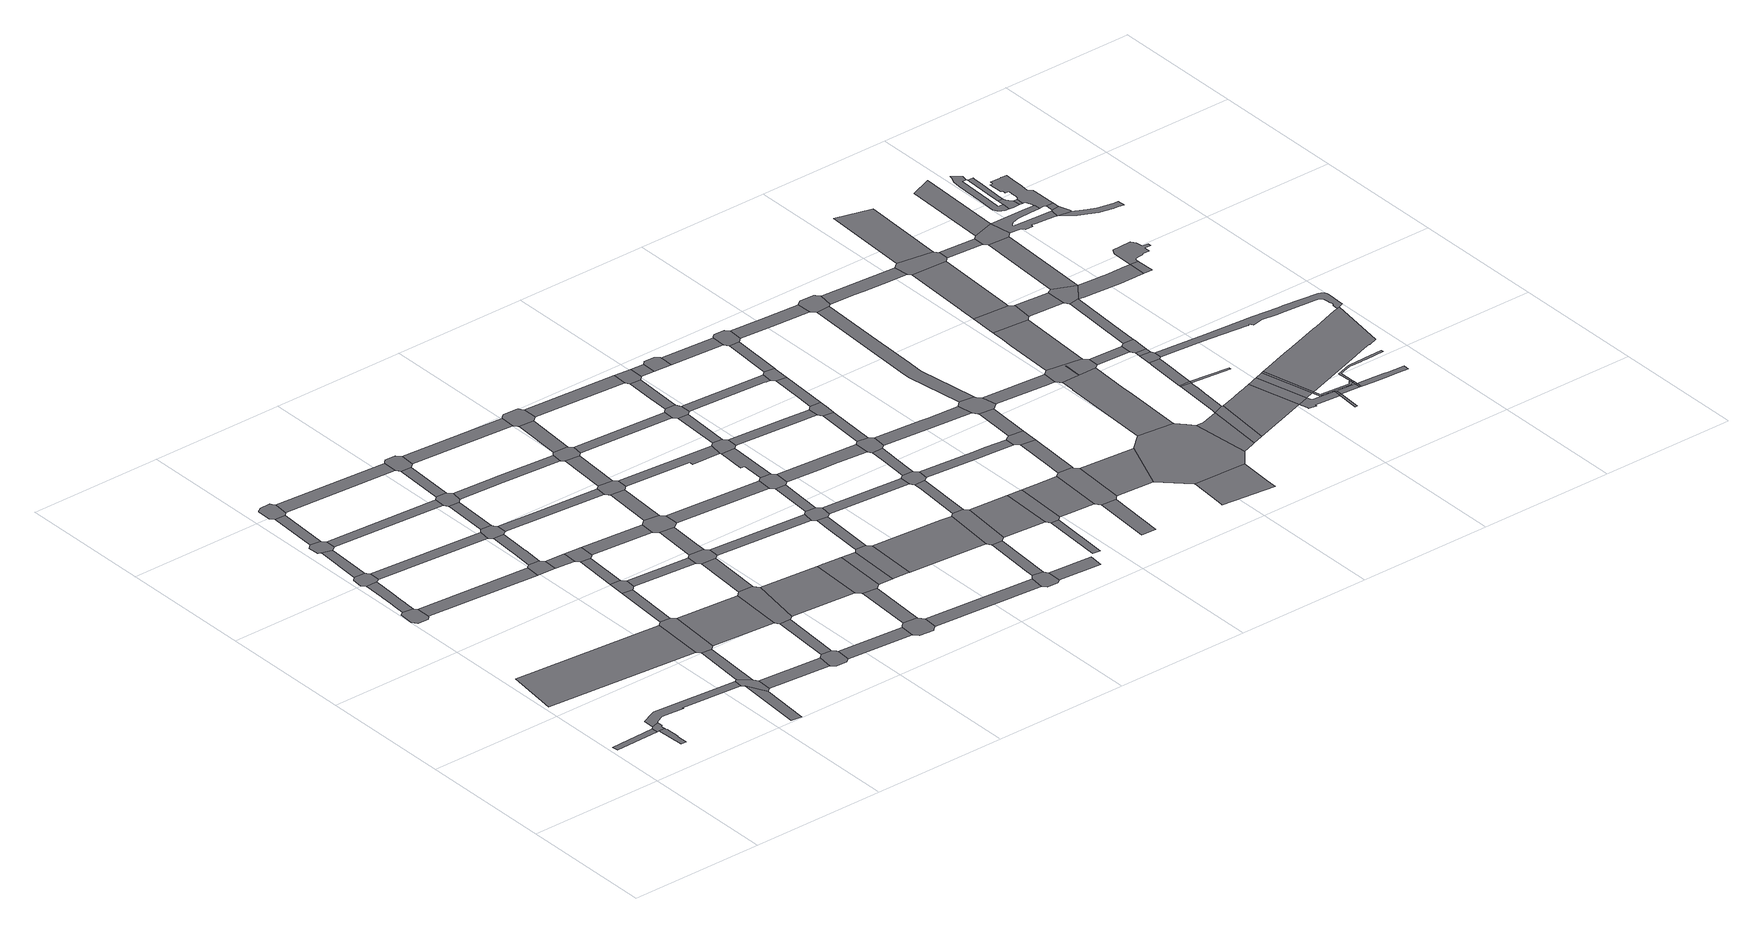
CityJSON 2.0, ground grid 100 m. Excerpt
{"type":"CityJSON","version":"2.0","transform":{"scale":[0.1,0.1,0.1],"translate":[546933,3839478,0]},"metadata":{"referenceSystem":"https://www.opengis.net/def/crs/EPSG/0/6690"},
"CityObjects":{
"road1":{"type":"Road","attributes":{"RoadStructureAttribute.sectionType":"1"},"geometry":[{"type":"MultiSurface","lod":"1","boundaries":[[[0,1,2,3]]]}]},
"road2":{"type":"Road","geometry":[{"type":"MultiSurface","lod":"1","boundaries":[[[4,5,6,7,8,9,10,11,12,13]]]}]},
"road3":{"type":"Road","geometry":[{"type":"MultiSurface","lod":"1","boundaries":[[[14,15,16,17,0,3,13,12]]]}]},
"road4":{"type":"Road","geometry":[{"type":"MultiSurface","lod":"1","boundaries":[[[18,19,20,21,22,23,24,25,26]]]}]},
"road5":{"type":"Road","attributes":{"RoadStructureAttribute.sectionType":"1"},"geometry":[{"type":"MultiSurface","lod":"1","boundaries":[[[27,28,29,30,31,18,26,32,33,34,35,36,37]]]}]},
"road6":{"type":"Road","attributes":{"RoadStructureAttribute.sectionType":"1"},"geometry":[{"type":"MultiSurface","lod":"1","boundaries":[[[38,39,40,41,42,17,16,43,44,45,46,47,48]]]}]},
"road7":{"type":"Road","attributes":{"function":"2","RoadStructureAttribute.sectionType":"1"},"geometry":[{"type":"MultiSurface","lod":"1","boundaries":[[[49,50,51,52]]]}]},
"road8":{"type":"Road","geometry":[{"type":"MultiSurface","lod":"1","boundaries":[[[53,54,55,56,57,27,37,58,59,60,61,62]]]}]},
"road9":{"type":"Road","attributes":{"RoadStructureAttribute.sectionType":"1"},"geometry":[{"type":"MultiSurface","lod":"1","boundaries":[[[63,64,53,62,65,66]]]}]},
"road10":{"type":"Road","geometry":[{"type":"MultiSurface","lod":"1","boundaries":[[[67,68,69,70,71,63,66,72,73,74,75,76,77]]]}]},
"road11":{"type":"Road","attributes":{"RoadStructureAttribute.sectionType":"1"},"geometry":[{"type":"MultiSurface","lod":"1","boundaries":[[[78,79,80,81]]]}]},
"road12":{"type":"Road","attributes":{"RoadStructureAttribute.sectionType":"1"},"geometry":[{"type":"MultiSurface","lod":"1","boundaries":[[[82,67,77,83]]]}]},
"road13":{"type":"Road","attributes":{"RoadStructureAttribute.sectionType":"1"},"geometry":[{"type":"MultiSurface","lod":"1","boundaries":[[[84,25,24,85,86,87]]]}]},
"road14":{"type":"Road","geometry":[{"type":"MultiSurface","lod":"1","boundaries":[[[88,89,48,47,90,78,81,91,92,93]]]}]},
"road15":{"type":"Road","geometry":[{"type":"MultiSurface","lod":"1","boundaries":[[[94,95,96,97,98,99,100,101,102,82,83,103,104]]]}]},
"road16":{"type":"Road","attributes":{"RoadStructureAttribute.sectionType":"1"},"geometry":[{"type":"MultiSurface","lod":"1","boundaries":[[[105,88,93,106]]]}]},
"road17":{"type":"Road","attributes":{"RoadStructureAttribute.sectionType":"1"},"geometry":[{"type":"MultiSurface","lod":"1","boundaries":[[[59,58,107,108]]]}]},
"road18":{"type":"Road","geometry":[{"type":"MultiSurface","lod":"1","boundaries":[[[109,110,52,51,105,106,111,112,113,114,115]]]}]},
"road19":{"type":"Road","attributes":{"RoadStructureAttribute.sectionType":"1"},"geometry":[{"type":"MultiSurface","lod":"1","boundaries":[[[92,91,116,117]]]}]},
"road20":{"type":"Road","attributes":{"RoadStructureAttribute.sectionType":"1"},"geometry":[{"type":"MultiSurface","lod":"1","boundaries":[[[118,75,74,119,120]]]}]},
"road21":{"type":"Road","attributes":{"RoadStructureAttribute.sectionType":"1"},"geometry":[{"type":"MultiSurface","lod":"1","boundaries":[[[121,109,115,122]]]}]},
"road22":{"type":"Road","geometry":[{"type":"MultiSurface","lod":"1","boundaries":[[[123,124,125,87,86,126,127,128]]]}]},
"road23":{"type":"Road","attributes":{"RoadStructureAttribute.sectionType":"1"},"geometry":[{"type":"MultiSurface","lod":"1","boundaries":[[[104,103,129,130,131]]]}]},
"road24":{"type":"Road","attributes":{"RoadStructureAttribute.sectionType":"1"},"geometry":[{"type":"MultiSurface","lod":"1","boundaries":[[[132,133,134,123,128,135,136,137,138]]]}]},
"road25":{"type":"Road","geometry":[{"type":"MultiSurface","lod":"1","boundaries":[[[139,121,122,140,141,142]]]}]},
"road26":{"type":"Road","attributes":{"function":"2","RoadStructureAttribute.sectionType":"1"},"geometry":[{"type":"MultiSurface","lod":"1","boundaries":[[[143,144,114,113,145,146]]]}]},
"road27":{"type":"Road","attributes":{"RoadStructureAttribute.sectionType":"1"},"geometry":[{"type":"MultiSurface","lod":"1","boundaries":[[[127,126,147,148]]]}]},
"road28":{"type":"Road","geometry":[{"type":"MultiSurface","lod":"1","boundaries":[[[149,150,151,117,116,152,153,154,155,156,157]]]}]},
"road29":{"type":"Road","attributes":{"RoadStructureAttribute.sectionType":"1"},"geometry":[{"type":"MultiSurface","lod":"1","boundaries":[[[158,159,139,142,160]]]}]},
"road30":{"type":"Road","geometry":[{"type":"MultiSurface","lod":"1","boundaries":[[[161,162,108,107,163,164,132,138,165,166,167,168,169,170]]]}]},
"road31":{"type":"Road","attributes":{"RoadStructureAttribute.sectionType":"1"},"geometry":[{"type":"MultiSurface","lod":"1","boundaries":[[[171,149,157,172,173]]]}]},
"road32":{"type":"Road","geometry":[{"type":"MultiSurface","lod":"1","boundaries":[[[148,147,158,160,174,175,176,177]]]}]},
"road33":{"type":"Road","attributes":{"RoadStructureAttribute.sectionType":"1"},"geometry":[{"type":"MultiSurface","lod":"1","boundaries":[[[178,179,180,161,170,181]]]}]},
"road34":{"type":"Road","geometry":[{"type":"MultiSurface","lod":"1","boundaries":[[[182,120,119,178,181,183,184,185,186]]]}]},
"road35":{"type":"Road","attributes":{"RoadStructureAttribute.sectionType":"1"},"geometry":[{"type":"MultiSurface","lod":"1","boundaries":[[[141,140,187,188,189]]]}]},
"road36":{"type":"Road","geometry":[{"type":"MultiSurface","lod":"1","boundaries":[[[190,191,146,145,171,173,192,193,194,195]]]}]},
"road37":{"type":"Road","attributes":{"RoadStructureAttribute.sectionType":"1"},"geometry":[{"type":"MultiSurface","lod":"1","boundaries":[[[155,154,196,197]]]}]},
"road38":{"type":"Road","attributes":{"RoadStructureAttribute.sectionType":"1"},"geometry":[{"type":"MultiSurface","lod":"1","boundaries":[[[198,199,182,186,200,201]]]}]},
"road39":{"type":"Road","geometry":[{"type":"MultiSurface","lod":"1","boundaries":[[[202,203,204,131,130,205,198,201,206,207,208,209,210,211,212]]]}]},
"road40":{"type":"Road","attributes":{"RoadStructureAttribute.sectionType":"1"},"geometry":[{"type":"MultiSurface","lod":"1","boundaries":[[[177,176,213,214]]]}]},
"road41":{"type":"Road","attributes":{"RoadStructureAttribute.sectionType":"1"},"geometry":[{"type":"MultiSurface","lod":"1","boundaries":[[[215,190,195,216]]]}]},
"road42":{"type":"Road","attributes":{"RoadStructureAttribute.sectionType":"1"},"geometry":[{"type":"MultiSurface","lod":"1","boundaries":[[[217,218,168,167,219,220,221]]]}]},
"road43":{"type":"Road","geometry":[{"type":"MultiSurface","lod":"1","boundaries":[[[222,189,188,215,216,223,224,225,226,227]]]}]},
"road44":{"type":"Road","attributes":{"function":"2","RoadStructureAttribute.sectionType":"1"},"geometry":[{"type":"MultiSurface","lod":"1","boundaries":[[[194,193,228,229]]]}]},
"road45":{"type":"Road","geometry":[{"type":"MultiSurface","lod":"1","boundaries":[[[230,231,232,197,196,233,234,235,236,237,238]]]}]},
"road46":{"type":"Road","attributes":{"RoadStructureAttribute.sectionType":"1"},"geometry":[{"type":"MultiSurface","lod":"1","boundaries":[[[239,222,227,240,241,242]]]}]},
"road47":{"type":"Road","attributes":{"RoadStructureAttribute.sectionType":"1"},"geometry":[{"type":"MultiSurface","lod":"1","boundaries":[[[243,244,185,184,245,246,247]]]}]},
"road48":{"type":"Road","geometry":[{"type":"MultiSurface","lod":"1","boundaries":[[[248,249,250,214,213,239,242,251,252,253,254]]]}]},
"road49":{"type":"Road","attributes":{"RoadStructureAttribute.sectionType":"1"},"geometry":[{"type":"MultiSurface","lod":"1","boundaries":[[[255,230,238,256]]]}]},
"road50":{"type":"Road","attributes":{"RoadStructureAttribute.sectionType":"1"},"geometry":[{"type":"MultiSurface","lod":"1","boundaries":[[[257,258,248,254,259,260]]]}]},
"road51":{"type":"Road","attributes":{"RoadStructureAttribute.sectionType":"1"},"geometry":[{"type":"MultiSurface","lod":"1","boundaries":[[[209,208,261,262]]]}]},
"road52":{"type":"Road","geometry":[{"type":"MultiSurface","lod":"1","boundaries":[[[263,264,265,229,228,266,255,256,267,268]]]}]},
"road53":{"type":"Road","geometry":[{"type":"MultiSurface","lod":"1","boundaries":[[[269,270,271,221,220,272,273,257,260,274,275,276]]]}]},
"road54":{"type":"Road","attributes":{"RoadStructureAttribute.sectionType":"1"},"geometry":[{"type":"MultiSurface","lod":"1","boundaries":[[[226,225,277,278]]]}]},
"road55":{"type":"Road","attributes":{"RoadStructureAttribute.sectionType":"1"},"geometry":[{"type":"MultiSurface","lod":"1","boundaries":[[[279,269,276,280]]]}]},
"road56":{"type":"Road","attributes":{"function":"2","RoadStructureAttribute.sectionType":"1"},"geometry":[{"type":"MultiSurface","lod":"1","boundaries":[[[268,267,281,282]]]}]},
"road57":{"type":"Road","attributes":{"RoadStructureAttribute.sectionType":"1"},"geometry":[{"type":"MultiSurface","lod":"1","boundaries":[[[237,236,283,284,285]]]}]},
"road58":{"type":"Road","geometry":[{"type":"MultiSurface","lod":"1","boundaries":[[[286,287,288,247,246,279,280,289,290,291]]]}]},
"road59":{"type":"Road","geometry":[{"type":"MultiSurface","lod":"1","boundaries":[[[292,293,294,282,281,295,296,297,298,299]]]}]},
"road60":{"type":"Road","attributes":{"RoadStructureAttribute.sectionType":"1"},"geometry":[{"type":"MultiSurface","lod":"1","boundaries":[[[253,252,300,301]]]}]},
"road61":{"type":"Road","attributes":{"RoadStructureAttribute.sectionType":"1"},"geometry":[{"type":"MultiSurface","lod":"1","boundaries":[[[302,286,291,303]]]}]},
"road62":{"type":"Road","attributes":{"RoadStructureAttribute.sectionType":"1"},"geometry":[{"type":"MultiSurface","lod":"1","boundaries":[[[304,305,306,307,292,299,308]]]}]},
"road63":{"type":"Road","geometry":[{"type":"MultiSurface","lod":"1","boundaries":[[[309,310,311,262,261,312,313,302,303,314,315,316,317,318]]]}]},
"road64":{"type":"Road","attributes":{"RoadStructureAttribute.sectionType":"1"},"geometry":[{"type":"MultiSurface","lod":"1","boundaries":[[[319,275,274,320,321,322,323,324]]]}]},
"road65":{"type":"Road","geometry":[{"type":"MultiSurface","lod":"1","boundaries":[[[325,326,278,277,304,308,327,328,329,330]]]}]},
"road66":{"type":"Road","attributes":{"RoadStructureAttribute.sectionType":"1"},"geometry":[{"type":"MultiSurface","lod":"1","boundaries":[[[331,325,330,332,333]]]}]},
"road67":{"type":"Road","attributes":{"function":"2","RoadStructureAttribute.sectionType":"1"},"geometry":[{"type":"MultiSurface","lod":"1","boundaries":[[[334,298,297,335,336,337]]]}]},
"road68":{"type":"Road","attributes":{"RoadStructureAttribute.sectionType":"1"},"geometry":[{"type":"MultiSurface","lod":"1","boundaries":[[[290,289,338,339,340,341]]]}]},
"road69":{"type":"Road","geometry":[{"type":"MultiSurface","lod":"1","boundaries":[[[342,343,344,285,284,345,346,347,348,349,350]]]}]},
"road70":{"type":"Road","geometry":[{"type":"MultiSurface","lod":"1","boundaries":[[[351,301,300,331,333,352,353,354]]]}]},
"road71":{"type":"Road","attributes":{"RoadStructureAttribute.sectionType":"1"},"geometry":[{"type":"MultiSurface","lod":"1","boundaries":[[[355,356,357,358,351,354,359,360,361]]]}]},
"road72":{"type":"Road","attributes":{"RoadStructureAttribute.sectionType":"1"},"geometry":[{"type":"MultiSurface","lod":"1","boundaries":[[[362,363,342,350,364]]]}]},
"road73":{"type":"Road","attributes":{"RoadStructureAttribute.sectionType":"1"},"geometry":[{"type":"MultiSurface","lod":"1","boundaries":[[[315,314,365,366]]]}]},
"road74":{"type":"Road","geometry":[{"type":"MultiSurface","lod":"1","boundaries":[[[367,324,323,355,361,368,369,370]]]}]},
"road75":{"type":"Road","attributes":{"RoadStructureAttribute.sectionType":"1"},"geometry":[{"type":"MultiSurface","lod":"1","boundaries":[[[329,328,371,372]]]}]},
"road76":{"type":"Road","attributes":{"RoadStructureAttribute.sectionType":"1"},"geometry":[{"type":"MultiSurface","lod":"1","boundaries":[[[349,348,373,374]]]}]},
"road77":{"type":"Road","attributes":{"RoadStructureAttribute.sectionType":"1"},"geometry":[{"type":"MultiSurface","lod":"1","boundaries":[[[375,367,370,376]]]}]},
"road78":{"type":"Road","geometry":[{"type":"MultiSurface","lod":"1","boundaries":[[[377,337,336,378,362,364,379,380,381,382]]]}]},
"road79":{"type":"Road","attributes":{"RoadStructureAttribute.sectionType":"1"},"geometry":[{"type":"MultiSurface","lod":"1","boundaries":[[[353,352,383,384,385,386,387]]]}]},
"road80":{"type":"Road","geometry":[{"type":"MultiSurface","lod":"1","boundaries":[[[388,341,340,375,376,389,390,391]]]}]},
"road81":{"type":"Road","attributes":{"RoadStructureAttribute.sectionType":"1"},"geometry":[{"type":"MultiSurface","lod":"1","boundaries":[[[392,393,377,382,394]]]}]},
"road82":{"type":"Road","attributes":{"RoadStructureAttribute.sectionType":"1"},"geometry":[{"type":"MultiSurface","lod":"1","boundaries":[[[395,396,397,388,391,398,399]]]}]},
"road83":{"type":"Road","attributes":{"function":"2","RoadStructureAttribute.sectionType":"1"},"geometry":[{"type":"MultiSurface","lod":"1","boundaries":[[[381,380,400,401,402]]]}]},
"road84":{"type":"Road","attributes":{"RoadStructureAttribute.sectionType":"1"},"geometry":[{"type":"MultiSurface","lod":"1","boundaries":[[[403,404,405,406]]]}]},
"road85":{"type":"Road","geometry":[{"type":"MultiSurface","lod":"1","boundaries":[[[366,365,395,399,407,408]]]}]},
"road86":{"type":"Road","geometry":[{"type":"MultiSurface","lod":"1","boundaries":[[[409,410,372,371,392,394,411,412,413,414]]]}]},
"road87":{"type":"Road","attributes":{"RoadStructureAttribute.sectionType":"1"},"geometry":[{"type":"MultiSurface","lod":"1","boundaries":[[[415,369,368,416,417,418,419]]]}]},
"road88":{"type":"Road","attributes":{"RoadStructureAttribute.sectionType":"1"},"geometry":[{"type":"MultiSurface","lod":"1","boundaries":[[[420,421,422,423,424,425,409,414]]]}]},
"road89":{"type":"Road","attributes":{"RoadStructureAttribute.sectionType":"1"},"geometry":[{"type":"MultiSurface","lod":"1","boundaries":[[[408,407,426,427]]]}]},
"road90":{"type":"Road","geometry":[{"type":"MultiSurface","lod":"1","boundaries":[[[402,401,428,403,406,429,430,431]]]}]},
"road91":{"type":"Road","geometry":[{"type":"MultiSurface","lod":"1","boundaries":[[[432,387,386,424,423,433,434,435]]]}]},
"road92":{"type":"Road","attributes":{"RoadStructureAttribute.sectionType":"1"},"geometry":[{"type":"MultiSurface","lod":"1","boundaries":[[[436,437,390,389,438,439,440,441]]]}]},
"road93":{"type":"Road","geometry":[{"type":"MultiSurface","lod":"1","boundaries":[[[442,427,426,443,444,445,446,447]]]}]},
"road94":{"type":"Road","attributes":{"RoadStructureAttribute.sectionType":"1"},"geometry":[{"type":"MultiSurface","lod":"1","boundaries":[[[448,432,435,449]]]}]},
"road95":{"type":"Road","attributes":{"function":"2","RoadStructureAttribute.sectionType":"1"},"geometry":[{"type":"MultiSurface","lod":"1","boundaries":[[[450,451,431,430,452,453,454]]]}]},
"road96":{"type":"Road","geometry":[{"type":"MultiSurface","lod":"1","boundaries":[[[455,419,418,448,449,456,457]]]}]},
"road97":{"type":"Road","attributes":{"RoadStructureAttribute.sectionType":"1"},"geometry":[{"type":"MultiSurface","lod":"1","boundaries":[[[458,459,460,461]]]}]},
"road98":{"type":"Road","attributes":{"RoadStructureAttribute.sectionType":"1"},"geometry":[{"type":"MultiSurface","lod":"1","boundaries":[[[462,463,413,412,464,465,466,467]]]}]},
"road99":{"type":"Road","attributes":{"RoadStructureAttribute.sectionType":"1"},"geometry":[{"type":"MultiSurface","lod":"1","boundaries":[[[468,469,455,457,470]]]}]},
"road100":{"type":"Road","attributes":{"RoadStructureAttribute.sectionType":"1"},"geometry":[{"type":"MultiSurface","lod":"1","boundaries":[[[444,443,471,472]]]}]},
"road101":{"type":"Road","geometry":[{"type":"MultiSurface","lod":"1","boundaries":[[[473,474,454,453,458,461,475,476,477,478,479]]]}]},
"road102":{"type":"Road","geometry":[{"type":"MultiSurface","lod":"1","boundaries":[[[480,441,440,468,470,481,482]]]}]},
"road103":{"type":"Road","attributes":{"RoadStructureAttribute.sectionType":"1"},"geometry":[{"type":"MultiSurface","lod":"1","boundaries":[[[483,484,434,433,485,486,487]]]}]},
"road104":{"type":"Road","attributes":{"RoadStructureAttribute.sectionType":"1"},"geometry":[{"type":"MultiSurface","lod":"1","boundaries":[[[488,480,482,489]]]}]},
"road105":{"type":"Road","attributes":{"RoadStructureAttribute.sectionType":"1"},"geometry":[{"type":"MultiSurface","lod":"1","boundaries":[[[490,491,492,493,473,479,494]]]}]},
"road106":{"type":"Road","geometry":[{"type":"MultiSurface","lod":"1","boundaries":[[[495,496,497,472,471,488,489,498,499,500,501]]]}]},
"road107":{"type":"Road","geometry":[{"type":"MultiSurface","lod":"1","boundaries":[[[502,503,467,466,504,505,490,494,506]]]}]},
"road108":{"type":"Road","attributes":{"function":"2","RoadStructureAttribute.sectionType":"1"},"geometry":[{"type":"MultiSurface","lod":"1","boundaries":[[[477,476,507,508]]]}]},
"road109":{"type":"Road","attributes":{"RoadStructureAttribute.sectionType":"1"},"geometry":[{"type":"MultiSurface","lod":"1","boundaries":[[[509,502,506,510]]]}]},
"road110":{"type":"Road","geometry":[{"type":"MultiSurface","lod":"1","boundaries":[[[511,487,486,512,509,510,513,514,515,516,517,518,519]]]}]},
"road111":{"type":"Road","attributes":{"RoadStructureAttribute.sectionType":"1"},"geometry":[{"type":"MultiSurface","lod":"1","boundaries":[[[520,499,498,521,522,523]]]}]},
"road112":{"type":"Road","attributes":{"function":"3","RoadStructureAttribute.sectionType":"1"},"geometry":[{"type":"MultiSurface","lod":"1","boundaries":[[[524,525,526,527,528,529]]]}]},
"road113":{"type":"Road","attributes":{"RoadStructureAttribute.sectionType":"1"},"geometry":[{"type":"MultiSurface","lod":"1","boundaries":[[[530,531,532,533,534,535,536,537,538,539,511,519]]]}]},
"road114":{"type":"Road","geometry":[{"type":"MultiSurface","lod":"1","boundaries":[[[540,508,507,541,524,529,542,543,544,545]]]}]},
"road115":{"type":"Road","attributes":{"RoadStructureAttribute.sectionType":"1"},"geometry":[{"type":"MultiSurface","lod":"1","boundaries":[[[546,516,515,547,548,549]]]}]},
"road116":{"type":"Road","geometry":[{"type":"MultiSurface","lod":"1","boundaries":[[[550,551,552,523,522,536,535,553,554,555,556,557,558]]]}]},
"road117":{"type":"Road","attributes":{"RoadStructureAttribute.sectionType":"1"},"geometry":[{"type":"MultiSurface","lod":"1","boundaries":[[[559,560,561,540,545,562,563,564,565]]]}]},
"road118":{"type":"Road","geometry":[{"type":"MultiSurface","lod":"1","boundaries":[[[566,567,543,542,568,569]]]}]},
"road119":{"type":"Road","geometry":[{"type":"MultiSurface","lod":"1","boundaries":[[[565,570,571,572,573,574,575,576,577,549,548,578,579,559],[580,581,582]]]}]},
"road120":{"type":"Road","geometry":[{"type":"MultiSurface","lod":"1","boundaries":[[[583,566,569,584,585]]]}]},
"road121":{"type":"Road","attributes":{"RoadStructureAttribute.sectionType":"1"},"geometry":[{"type":"MultiSurface","lod":"1","boundaries":[[[586,556,555,587,588,589,590,591]]]}]},
"road122":{"type":"Road","attributes":{"RoadStructureAttribute.sectionType":"1"},"geometry":[{"type":"MultiSurface","lod":"1","boundaries":[[[592,593,594,595,576,575,596]]]}]},
"road123":{"type":"Road","attributes":{"RoadStructureAttribute.sectionType":"1"},"geometry":[{"type":"MultiSurface","lod":"1","boundaries":[[[597,598,566,583,599,600,601,602,603,604]]]}]},
"road124":{"type":"Road","geometry":[{"type":"MultiSurface","lod":"1","boundaries":[[[605,597,604,606,607]]]}]},
"road125":{"type":"Road","geometry":[{"type":"MultiSurface","lod":"1","boundaries":[[[608,609,610,592,596,611,612,613,614,615,616]]]}]},
"road126":{"type":"Road","attributes":{"RoadStructureAttribute.sectionType":"1"},"geometry":[{"type":"MultiSurface","lod":"1","boundaries":[[[617,572,571,618,619,620]]]}]},
"road127":{"type":"Road","attributes":{"function":"2","RoadStructureAttribute.sectionType":"1"},"geometry":[{"type":"MultiSurface","lod":"1","boundaries":[[[621,622,623,624,625,585,584,626,627]]]}]},
"road128":{"type":"Road","attributes":{"RoadStructureAttribute.sectionType":"1"},"geometry":[{"type":"MultiSurface","lod":"1","boundaries":[[[628,629,630,605,607,631,632]]]}]},
"road129":{"type":"Road","attributes":{"RoadStructureAttribute.sectionType":"1"},"geometry":[{"type":"MultiSurface","lod":"1","boundaries":[[[633,634,635,608,616,636,637,638]]]}]},
"road130":{"type":"Road","geometry":[{"type":"MultiSurface","lod":"1","boundaries":[[[639,628,632,640,641,642,643]]]}]},
"road131":{"type":"Road","attributes":{"RoadStructureAttribute.sectionType":"1"},"geometry":[{"type":"MultiSurface","lod":"1","boundaries":[[[644,639,643,645]]]}]},
"road132":{"type":"Road","geometry":[{"type":"MultiSurface","lod":"1","boundaries":[[[646,647,648,607,606]]]}]},
"road133":{"type":"Road","geometry":[{"type":"MultiSurface","lod":"1","boundaries":[[[649,650,620,619,644,645,651,652,653]]]}]},
"road134":{"type":"Road","geometry":[{"type":"MultiSurface","lod":"1","boundaries":[[[654,655,656,657,658,621,627,659]]]}]},
"road135":{"type":"Road","attributes":{"RoadStructureAttribute.sectionType":"1"},"geometry":[{"type":"MultiSurface","lod":"1","boundaries":[[[613,612,660,661]]]}]},
"road136":{"type":"Road","geometry":[{"type":"MultiSurface","lod":"1","boundaries":[[[662,663,664,591,590,665,666,633,638,667,668,669,670,671,672,673]]]}]},
"road137":{"type":"Road","attributes":{"RoadStructureAttribute.sectionType":"1"},"geometry":[{"type":"MultiSurface","lod":"1","boundaries":[[[674,675,659,627,676,677,678,679,680,681,682]]]}]},
"road138":{"type":"Road","attributes":{"RoadStructureAttribute.sectionType":"1"},"geometry":[{"type":"MultiSurface","lod":"1","boundaries":[[[683,684,685,686,649,653]]]}]},
"road139":{"type":"Road","geometry":[{"type":"MultiSurface","lod":"1","boundaries":[[[687,654,659,688]]]}]},
"road140":{"type":"Road","attributes":{"function":"2","RoadStructureAttribute.sectionType":"1"},"geometry":[{"type":"MultiSurface","lod":"1","boundaries":[[[689,687,688,690]]]}]},
"road141":{"type":"Road","geometry":[{"type":"MultiSurface","lod":"1","boundaries":[[[681,691,692,693]]]}]},
"road142":{"type":"Road","attributes":{"RoadStructureAttribute.sectionType":"1"},"geometry":[{"type":"MultiSurface","lod":"1","boundaries":[[[694,662,673,695]]]}]},
"road143":{"type":"Road","geometry":[{"type":"MultiSurface","lod":"1","boundaries":[[[682,681,693,696]]]}]},
"road144":{"type":"Road","geometry":[{"type":"MultiSurface","lod":"1","boundaries":[[[697,698,699,690,688,700,701,702,703,704]]]}]},
"road145":{"type":"Road","geometry":[{"type":"MultiSurface","lod":"1","boundaries":[[[705,661,660,706,707,685,684,708]]]}]},
"road146":{"type":"Road","attributes":{"RoadStructureAttribute.sectionType":"1"},"geometry":[{"type":"MultiSurface","lod":"1","boundaries":[[[696,693,709,710]]]}]},
"road147":{"type":"Road","attributes":{"RoadStructureAttribute.sectionType":"1"},"geometry":[{"type":"MultiSurface","lod":"1","boundaries":[[[670,669,711,712,713]]]}]},
"road148":{"type":"Road","geometry":[{"type":"MultiSurface","lod":"1","boundaries":[[[710,709,714,715]]]}]},
"road149":{"type":"Road","geometry":[{"type":"MultiSurface","lod":"1","boundaries":[[[716,703,710,715]]]}]},
"road150":{"type":"Road","geometry":[{"type":"MultiSurface","lod":"1","boundaries":[[[717,704,703,716]]]}]},
"road151":{"type":"Road","attributes":{"RoadStructureAttribute.sectionType":"1"},"geometry":[{"type":"MultiSurface","lod":"1","boundaries":[[[718,705,708,719]]]}]},
"road152":{"type":"Road","attributes":{"RoadStructureAttribute.sectionType":"1"},"geometry":[{"type":"MultiSurface","lod":"1","boundaries":[[[720,721,722,723,724,708,684,725,726,727,728,729]]]}]},
"road153":{"type":"Road","attributes":{"RoadStructureAttribute.sectionType":"1"},"geometry":[{"type":"MultiSurface","lod":"1","boundaries":[[[730,731,732,733,715,714,734,735,736,737,738,739]]]}]},
"road154":{"type":"Road","attributes":{"RoadStructureAttribute.sectionType":"1"},"geometry":[{"type":"MultiSurface","lod":"1","boundaries":[[[740,741,742,743,744,745,746,747,748,749,642,641,750,751,752,753,754,755,756,757,758,759,760,761,762,763,764,765,766,767,768,769,770,771,772,773,774]]]}]},
"road155":{"type":"Road","geometry":[{"type":"MultiSurface","lod":"1","boundaries":[[[775,776,777,713,712,718,719,778,779]]]}]},
"road156":{"type":"Road","attributes":{"function":"2","RoadStructureAttribute.sectionType":"1"},"geometry":[{"type":"MultiSurface","lod":"1","boundaries":[[[773,780,781,782,783,784,785,786,787,788,789,790,689,690,791,792,793,794,795]]]}]},
"road157":{"type":"Road","geometry":[{"type":"MultiSurface","lod":"1","boundaries":[[[796,797,798,799,800,801,704,717,802,803,804,805,806,807]]]}]},
"road158":{"type":"Road","attributes":{"RoadStructureAttribute.sectionType":"1"},"geometry":[{"type":"MultiSurface","lod":"1","boundaries":[[[808,809,776,775]]]}]},
"road159":{"type":"Road","geometry":[{"type":"MultiSurface","lod":"1","boundaries":[[[729,728,810,811]]]}]},
"road160":{"type":"Road","attributes":{"RoadStructureAttribute.sectionType":"1"},"geometry":[{"type":"MultiSurface","lod":"1","boundaries":[[[812,813,775,779,814,815,816,817,818,819,820,821,822,823,824,825,826,827,828,829,830,831,832,833,834]]]}]},
"road161":{"type":"Road","geometry":[{"type":"MultiSurface","lod":"1","boundaries":[[[835,836,837,838,839,840,841,842,843,844,845,846,847,848,849,850,851,729,811]]]}]},
"road162":{"type":"Road","attributes":{"RoadStructureAttribute.sectionType":"1"},"geometry":[{"type":"MultiSurface","lod":"1","boundaries":[[[852,853,854,855,856,857,858,859,860,861,862,863,864,865,866,867,868,869,870,871]]]}]},
"road163":{"type":"Road","geometry":[{"type":"MultiSurface","lod":"1","boundaries":[[[872,864,863,873,874,875,876,877,878]]]}]},
"road164":{"type":"Road","attributes":{"RoadStructureAttribute.sectionType":"1"},"geometry":[{"type":"MultiSurface","lod":"1","boundaries":[[[879,880,875,874,881,882,883]]]}]},
"road165":{"type":"Road","geometry":[{"type":"MultiSurface","lod":"1","boundaries":[[[884,885,886,887,888,889,890,891,872,878]]]}]},
"road166":{"type":"Road","geometry":[{"type":"MultiSurface","lod":"1","boundaries":[[[892,893,822,821,894,895]]]}]},
"road167":{"type":"Road","geometry":[{"type":"MultiSurface","lod":"1","boundaries":[[[896,897,893,892,898,899]]]}]},
"road168":{"type":"Road","geometry":[{"type":"MultiSurface","lod":"1","boundaries":[[[900,901,902,903,904,905,906,907,908,909,910,911,912,913,914,915,916,917,883,882,918,919,834,833,920,921,896,899,922,923,924,925,926,927,928,929,930,931,932,933]]]}]},
"road169":{"type":"Road","attributes":{"RoadStructureAttribute.sectionType":"1"},"geometry":[{"type":"MultiSurface","lod":"1","boundaries":[[[821,934,935,936,937,938,939,940,941,942,943,944,945,946,894]]]}]}
},
"vertices":[
[373,499,0],[41,489,0],[44,442,0],[374,451,0],
[401,244,0],[421,243,0],[441,242,0],[441,243,0],[440,334,0],[447,334,0],[446,436,0],[439,439,0],[439,453,0],[391,452,0],
[439,489,0],[448,491,0],[446,531,0],[393,518,0],
[39,2587,0],[13,2567,0],[5,2457,0],[32,2424,0],[112,2421,0],[133,2439,0],[137,2442,0],[138,2556,0],[120,2579,0],
[64,2974,0],[55,2814,0],[55,2811,0],[49,2719,0],[45,2665,0],[125,2659,0],[125,2665,0],[129,2720,0],[133,2790,0],[135,2810,0],[145,2973,0],
[509,650,0],[455,628,0],[425,613,0],[409,605,0],[394,598,0],[458,546,0],[520,575,0],[685,561,0],[683,575,0],[1139,541,0],[1145,604,0],
[87,1517,0],[34,1122,0],[1172,1034,0],[1200,1432,0],
[72,3109,0],[47,3083,0],[45,3084,0],[37,3004,0],[45,2995,0],[175,2992,0],[174,3073,0],[157,3094,0],[152,3100,0],[152,3102,0],
[94,3465,0],[95,3464,0],[156,3181,0],[171,3444,0],
[102,3585,0],[101,3584,0],[70,3557,0],[76,3478,0],[78,3477,0],[173,3445,0],[203,3469,0],[204,3470,0],[207,3548,0],[207,3549,0],[180,3576,0],
[1158,522,0],[1121,17,0],[1201,8,0],[1228,375,0],
[125,3964,0],[205,3959,0],
[981,2495,0],[142,2446,0],[987,2385,0],[993,2494,0],
[1165,619,0],[1153,610,0],[1149,531,0],[1257,403,0],[1263,514,0],[1241,549,0],
[235,4101,0],[234,4103,0],[216,4128,0],[135,4125,0],[114,4110,0],[110,4107,0],[103,4102,0],[101,3992,0],[105,3987,0],[228,3982,0],[238,4096,0],
[1198,1003,0],[1275,997,0],
[1024,2930,0],[1032,3010,0],
[1228,1456,0],[1227,1454,0],[1290,1011,0],[1303,1024,0],[1305,1025,0],[1335,1422,0],[1308,1451,0],
[1727,366,0],[1739,478,0],
[1048,3495,0],[1056,3415,0],[1061,3494,0],
[1261,1875,0],[1341,1865,0],
[1023,2519,0],[1002,2502,0],[998,2499,0],[1123,2375,0],[1129,2485,0],[1104,2512,0],
[233,3986,0],[1088,3931,0],[1090,4041,0],
[1050,2904,0],[1040,2729,0],[1035,2669,0],[1115,2663,0],[1115,2664,0],[1120,2730,0],[1130,2899,0],
[1272,2006,0],[1370,1894,0],[1380,1973,0],[1350,2003,0],
[1807,1386,0],[1806,1385,0],[1782,988,0],[1809,1388,0],
[1272,2364,0],[1278,2474,0],
[1769,504,0],[1769,503,0],[1741,480,0],[1758,336,0],[1837,332,0],[1870,356,0],[1878,468,0],[1869,477,0],[1848,500,0],
[1298,2334,0],[1298,2333,0],[1375,2326,0],
[1058,3040,0],[1049,3029,0],[1047,2909,0],[1050,2905,0],[1134,2902,0],[1158,2919,0],[1161,2921,0],[1162,2999,0],[1145,3022,0],[1136,3033,0],
[1805,954,0],[1850,519,0],[1885,953,0],
[1376,2327,0],[1393,2341,0],[1406,2353,0],[1411,2464,0],
[1077,3383,0],[1078,3382,0],[1059,3049,0],[1156,3376,0],
[1086,3520,0],[1157,3377,0],[1184,3405,0],[1195,3484,0],[1166,3515,0],
[1612,1875,0],[1850,1857,0],[1857,1937,0],
[1843,1418,0],[1843,1416,0],[1893,960,0],[1917,978,0],[1985,1372,0],[1954,1411,0],
[2365,319,0],[2375,430,0],
[1110,3898,0],[1087,3522,0],[1165,3516,0],[1189,3894,0],
[1119,4069,0],[1098,4049,0],[1095,4046,0],[1091,3926,0],[1189,3895,0],[1215,3917,0],[1220,3922,0],[1230,4032,0],[1225,4037,0],[1218,4045,0],[1200,4065,0],
[1875,2319,0],[1885,2430,0],
[1877,1829,0],[1985,1821,0],
[1487,2976,0],[1164,2999,0],[1481,2897,0],[1930,2863,0],[1938,2944,0],
[1886,1962,0],[1991,1825,0],[1992,1826,0],[2017,1844,0],[2024,1924,0],[1997,1953,0],
[2404,941,0],[2425,1338,0],
[2411,465,0],[2387,442,0],[2379,434,0],[2399,284,0],[2507,275,0],[2513,280,0],[2544,305,0],[2553,416,0],[2520,455,0],
[1911,2286,0],[2008,2100,0],[2008,2102,0],[2022,2278,0],
[1530,3463,0],[1522,3463,0],[1524,3383,0],[1971,3354,0],[1978,3434,0],
[1924,2461,0],[1920,2458,0],[1890,2434,0],[2027,2281,0],[2064,2306,0],[2068,2417,0],[2036,2446,0],
[2439,901,0],[2551,891,0],
[1956,2833,0],[1949,2738,0],[2058,2739,0],[2064,2824,0],
[2004,3870,0],[2009,3981,0],
[2473,1334,0],[2472,1334,0],[2437,1337,0],[2437,903,0],[2588,924,0],[2609,1323,0],
[1966,2967,0],[1960,2962,0],[1959,2961,0],[1949,2842,0],[1951,2840,0],[2094,2851,0],[2099,2931,0],[2075,2957,0],
[2747,1787,0],[2757,1868,0],
[1993,3330,0],[2102,3319,0],
[2699,916,0],[2719,1314,0],
[3359,244,0],[3368,243,0],[3384,352,0],
[2003,3460,0],[1997,3455,0],[1996,3453,0],[2129,3344,0],[2140,3423,0],[2113,3453,0],
[2740,1337,0],[2740,1334,0],[2727,1322,0],[2716,915,0],[2816,908,0],[2829,907,0],[2849,1305,0],[2822,1333,0],
[2785,2252,0],[2791,2362,0],
[2033,3837,0],[2142,3828,0],
[2774,1760,0],[2774,1758,0],[2766,1655,0],[2743,1373,0],[2853,1751,0],
[2047,4012,0],[2041,4007,0],[2014,3985,0],[2008,3866,0],[2028,3842,0],[2182,3859,0],[2184,3970,0],[2180,3975,0],[2161,4001,0],[2157,4006,0],
[2162,2926,0],[2157,2846,0],[2594,2814,0],[2592,2786,0],[2806,2776,0],[2825,2876,0],
[2786,1893,0],[2784,1892,0],[2859,1756,0],[2883,1776,0],[2894,1858,0],[2865,1885,0],
[2812,2222,0],[2882,2115,0],[2890,2217,0],
[3384,1264,0],[3358,868,0],[3423,863,0],[3466,1257,0],
[2132,3344,0],[2823,3300,0],[2848,3298,0],[2850,3378,0],
[3409,384,0],[3389,358,0],[3386,355,0],[3396,215,0],[3475,210,0],[3504,231,0],[3507,233,0],[3511,342,0],[3490,375,0],
[2822,2388,0],[2918,2241,0],[2926,2352,0],[2901,2382,0],
[2816,2764,0],[2801,2559,0],[2833,2555,0],[2823,2389,0],[2920,2748,0],[2921,2763,0],[2921,2764,0],
[3446,829,0],[3414,445,0],[3526,825,0],
[2879,3813,0],[2886,3923,0],
[2852,2902,0],[2950,2788,0],[2955,2868,0],[2930,2897,0],
[3503,1728,0],[3506,1810,0],
[3827,209,0],[3839,315,0],
[2872,3269,0],[2951,3262,0],
[3494,1280,0],[3444,832,0],[3526,828,0],[3557,849,0],[3600,1245,0],[3576,1274,0],
[2942,2239,0],[3202,2220,0],[3288,2214,0],[3544,2195,0],[3545,2306,0],
[2879,3407,0],[2980,3289,0],[2979,3369,0],[2959,3405,0],
[3527,1697,0],[3521,1626,0],[3606,1696,0],
[2902,3784,0],[2888,3546,0],[2887,3535,0],[2968,3541,0],[2982,3777,0],
[3558,850,0],[3880,827,0],[3898,1225,0],
[3902,792,0],[3873,343,0],[3931,336,0],[3960,789,0],
[3009,3805,0],[3014,3915,0],
[3538,1833,0],[3511,1814,0],[3613,1700,0],[3637,1718,0],[3645,1799,0],[3618,1829,0],
[3399,2834,0],[3406,2753,0],[3407,2753,0],[3582,2739,0],[3580,2820,0],
[3634,2036,0],[3634,2041,0],[3643,2163,0],[3643,2164,0],[3563,2162,0],[3554,2042,0],
[3112,3799,0],[3116,3908,0],
[3882,824,0],[3979,804,0],[3992,815,0],[4010,1217,0],
[3574,2330,0],[3674,2186,0],[3685,2295,0],[3655,2321,0],
[3591,3330,0],[3570,3332,0],[3567,3252,0],[3586,3250,0],[3613,3249,0],[3622,3328,0],
[3142,3935,0],[3245,3790,0],[3253,3899,0],[3247,3905,0],[3241,3912,0],[3222,3931,0],
[3603,2706,0],[3682,2697,0],
[4124,1209,0],[4060,1214,0],[4064,809,0],[4259,795,0],[4284,1199,0],
[3613,2847,0],[3687,2756,0],[3693,2839,0],
[4288,756,0],[4256,318,0],[4366,312,0],[4399,747,0],
[4164,1757,0],[4055,1766,0],[4056,1685,0],[4158,1678,0],[4315,1668,0],[4318,1745,0],
[3639,3220,0],[3621,2966,0],[3718,3212,0],
[3653,3765,0],[3660,3873,0],
[4318,1227,0],[4317,1226,0],[4415,764,0],[4431,780,0],[4458,1180,0],[4430,1216,0],[4430,1218,0],
[3648,3352,0],[3727,3329,0],[3728,3343,0],
[4104,2262,0],[4050,2269,0],[4051,2157,0],[4353,2133,0],[4335,2245,0],
[3676,3730,0],[3757,3730,0],
[4349,1637,0],[4335,1449,0],[4327,1344,0],[4322,1273,0],[4460,1625,0],
[3689,3900,0],[3689,3899,0],[3666,3879,0],[3787,3757,0],[3794,3865,0],[3789,3871,0],[3768,3895,0],
[4358,1771,0],[4326,1750,0],[4326,1667,0],[4327,1667,0],[4469,1759,0],
[4713,759,0],[4876,1147,0],
[4382,2093,0],[4492,2081,0],
[4374,2284,0],[4378,2099,0],[4497,2084,0],[4534,2113,0],[4539,2117,0],[4520,2230,0],[4516,2235,0],[4493,2261,0],[4487,2268,0],
[4034,3851,0],[4035,3741,0],[4329,3722,0],[4327,3834,0],
[4905,570,0],[4884,311,0],[4881,269,0],[5278,223,0],[5285,315,0],[5304,558,0],
[4460,2453,0],[4425,2719,0],[4425,2763,0],[4429,2845,0],[4446,3194,0],[4470,3696,0],[4360,3686,0],[4315,2762,0],[4314,2715,0],[4334,2565,0],
[4991,1248,0],[4903,571,0],[5398,675,0],[5359,1111,0],[5317,1160,0],[5262,1219,0],
[5003,2194,0],[4948,2087,0],[4996,2083,0],[5005,2195,0],
[4368,3865,0],[4363,3862,0],[4332,3838,0],[4475,3700,0],[4485,3708,0],[4489,3711,0],[4507,3827,0],[4483,3855,0],[4477,3861,0],
[5031,2044,0],[5026,1939,0],[5026,1938,0],[5262,1223,0],[5284,1691,0],[5287,1746,0],[5303,2046,0],
[5548,1149,0],[5417,1108,0],[5490,707,0],[5510,714,0],
[5318,2058,0],[5334,2069,0],[5338,2152,0],[5336,2152,0],[5324,2167,0],[5308,2186,0],[5043,2226,0],[5026,2212,0],[4998,2083,0],[5018,2059,0],[5174,2188,0],[5176,2188,0],[5167,2050,0],
[5630,1182,0],[5594,741,0],[5640,1181,0],
[4511,3823,0],[4685,3699,0],[4753,3695,0],[4956,3683,0],[5094,3674,0],[5084,3786,0],
[5069,2787,0],[5068,2769,0],[5065,2686,0],[5060,2594,0],[5340,2764,0],
[5578,1531,0],[5551,1181,0],[5643,1353,0],[5645,1370,0],[5646,1377,0],[5651,1441,0],[5656,1512,0],[5657,1522,0],
[5579,1544,0],[5657,1523,0],[5659,1541,0],
[5081,2997,0],[5071,2825,0],[5071,2824,0],[5347,2772,0],[5367,2793,0],[5382,2952,0],[5354,2972,0],[5353,2974,0],[5349,2976,0],
[5468,2145,0],[5336,2071,0],[5592,2059,0],[5594,2140,0],
[5929,1277,0],[5836,1245,0],[5833,1244,0],[5763,1220,0],[5762,1220,0],[5941,859,0],[6024,888,0],
[5606,1880,0],[5604,1861,0],[5603,1850,0],[5684,1855,0],[5685,1870,0],
[5115,3652,0],[5087,3125,0],[5087,3123,0],[5351,3002,0],[5361,3190,0],[5386,3638,0],
[5614,1982,0],[5706,1887,0],[5707,1889,0],[5710,1949,0],[5694,1973,0],
[5617,2026,0],[5697,2019,0],
[5957,1491,0],[5958,1500,0],[5959,1509,0],
[5626,2162,0],[5621,2158,0],[5701,2083,0],[5705,2141,0],[5706,2159,0],
[6017,1307,0],[5993,1299,0],[5950,1284,0],[5949,1284,0],[5938,1280,0],[6111,917,0],
[5643,2776,0],[5645,2936,0],
[5124,3818,0],[5109,3806,0],[5088,3790,0],[5096,3672,0],[5101,3666,0],[5401,3652,0],[5412,3664,0],[5415,3666,0],[5418,3747,0],[5416,3747,0],[5407,3759,0],[5392,3777,0],
[6126,878,0],[6118,895,0],[6041,829,0],[6039,812,0],[6099,803,0],[6099,820,0],[6284,804,0],[6294,819,0],[6296,864,0],
[5719,2380,0],[5745,2755,0],[5667,2741,0],[5626,2165,0],
[6080,1330,0],[6174,939,0],
[6097,1336,0],[6192,945,0],
[6278,639,0],[6295,637,0],[6309,815,0],
[5161,4488,0],[5427,4419,0],
[6311,863,0],
[6443,895,0],[6425,874,0],[6203,894,0],[6189,881,0],[6433,859,0],[6447,874,0],[6455,874,0],[6454,896,0],
[5681,2956,0],[5644,2775,0],[5667,2745,0],[5847,2885,0],
[6453,804,0],[6456,851,0],
[5692,3648,0],[5693,3648,0],[5696,3729,0],
[6466,803,0],[6468,849,0],
[6468,875,0],
[6467,896,0],
[5718,3617,0],[5881,3611,0],
[6223,2866,0],[6159,2867,0],[6065,2868,0],[6041,2870,0],[5971,2877,0],[5784,2751,0],[5896,2741,0],[6070,2727,0],[6261,2726,0],[6262,2865,0],
[6710,828,0],[6674,831,0],[6613,836,0],[6598,837,0],[6563,795,0],[6584,793,0],[6675,786,0],[6724,783,0],[6827,775,0],[6831,817,0],
[7008,1788,0],[7007,1803,0],[7000,1815,0],[6992,1822,0],[6983,1830,0],[6963,1839,0],[6698,1867,0],[6664,1870,0],[6469,1890,0],[6096,1916,0],[5997,1863,0],[6092,1855,0],[6377,1825,0],[6379,1825,0],[6389,1834,0],[6406,1805,0],[6491,1822,0],[6594,1811,0],[6664,1805,0],[6892,1786,0],[6916,1784,0],[6926,1780,0],[6936,1771,0],[6946,1758,0],[6951,1742,0],[6951,1708,0],[6955,1698,0],[6957,1686,0],[6957,1681,0],[6955,1675,0],[6951,1669,0],[6945,1663,0],[6943,1622,0],[6966,1629,0],[7002,1642,0],
[5888,3803,0],[5726,3755,0],[5697,3731,0],[5881,3615,0],[5913,3646,0],
[6944,1621,0],[6931,1617,0],[6914,1611,0],[6703,1539,0],[6667,1527,0],[6504,1473,0],[6474,1463,0],[6473,1462,0],[6430,1449,0],[6339,1420,0],[6122,1344,0],[6671,1109,0],[6735,1130,0],[6829,1162,0],[6830,1158,0],[6896,1181,0],
[6839,1057,0],[6699,1053,0],[6672,1052,0],[6654,1052,0],[6564,1050,0],[6449,1011,0],[6464,1004,0],[6559,1032,0],[6658,1034,0],[6672,1034,0],[6696,1035,0],[6839,1037,0],
[5911,4462,0],[5747,4397,0],
[6327,2725,0],[6327,2864,0],
[6172,3801,0],[5945,3803,0],[6000,3636,0],[6019,3612,0],[6075,3609,0],[6079,3630,0],[6118,3627,0],[6179,3623,0],[6251,3617,0],[6276,3611,0],[6287,3677,0],[6168,3683,0],[6147,3685,0],[5985,3694,0],[5985,3705,0],[5995,3717,0],[6013,3729,0],[6043,3737,0],[6079,3746,0],[6085,3747,0],[6166,3750,0],[6248,3753,0],[6247,3800,0],
[6328,2887,0],[6337,2896,0],[6347,2900,0],[6376,2902,0],[6394,2905,0],[6411,2915,0],[6459,2915,0],[6460,2958,0],[6507,2958,0],[6508,2985,0],[6461,2988,0],[6462,3016,0],[6457,3039,0],[6437,3075,0],[6291,3068,0],[6274,3042,0],[6269,3025,0],
[6054,4407,0],[6051,4390,0],[6038,4365,0],[6024,4335,0],[6022,4280,0],[6012,4061,0],[6008,3965,0],[6007,3926,0],[6020,3897,0],[6041,3879,0],[6063,3871,0],[6092,3867,0],[6098,3935,0],[6059,3937,0],[6060,3951,0],[6063,4042,0],[6072,4313,0],[6105,4314,0],[6109,4335,0],[6116,4358,0],
[6100,3988,0],[6129,3867,0],[6179,3867,0],[6177,3927,0],[6154,3950,0],[6143,3968,0],[6139,3986,0],
[6190,3924,0],[6186,3925,0],[6181,3867,0],[6204,3866,0],[6206,3926,0],
[6140,4013,0],[6148,4206,0],[6152,4288,0],[6153,4302,0],[6128,4303,0],[6111,4303,0],[6111,4284,0],[6102,4027,0],
[6355,3690,0],[6299,3682,0],[6380,3598,0],[6386,3608,0],
[6298,3744,0],[6298,3701,0],[6355,3694,0],[6355,3745,0],
[6210,4195,0],[6207,4170,0],[6205,4170,0],[6186,4170,0],[6185,4170,0],[6183,4064,0],[6191,4063,0],[6199,4061,0],[6197,4036,0],[6205,4035,0],[6210,4035,0],[6217,4034,0],[6225,4033,0],[6225,4023,0],[6224,4002,0],[6224,3981,0],[6223,3962,0],[6218,3934,0],[6224,3865,0],[6237,3825,0],[6273,3754,0],[6287,3753,0],[6355,3780,0],[6354,3891,0],[6354,3930,0],[6354,3944,0],[6326,3976,0],[6329,4031,0],[6334,4129,0],[6338,4190,0],[6309,4192,0],[6291,4193,0],[6290,4193,0],[6231,4195,0],
[6327,3572,0],[6379,3534,0],[6438,3504,0],[6510,3475,0],[6559,3462,0],[6612,3452,0],[6648,3448,0],[6689,3443,0],[6685,3496,0],[6648,3501,0],[6607,3507,0],[6535,3524,0],[6473,3546,0]
]}
